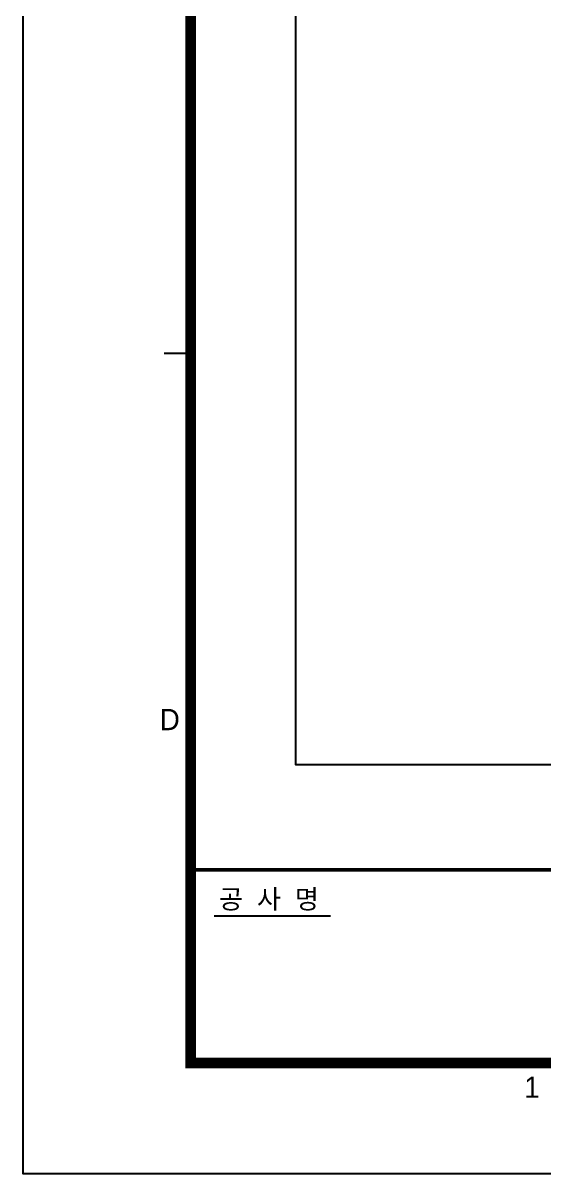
# Model space of a CAD drawing. Header units: millimetres. Extents: x 10479 to 135323, y 879012 to 965592.
# Drawn here: x 10479 to 25186, y 879012 to 911517 of the extents above; entities that cross this region are included whole.
import ezdxf
from ezdxf.enums import TextEntityAlignment as Align

# ---------------------------------------------------------------- set-up
doc = ezdxf.new("R2010")
doc.units = ezdxf.units.MM
doc.styles.add('군산', font='H2HDRM.TTF')

# ---------------------------------------------------------------- blocks, each defined once
blk = doc.blocks.new('도각')
for p, q in [((84695, 8921), (84695, -41490)), ((84695, -31649), (84189, -31649)), ((84695, -37808), (84695, -37808)), ((84695, -41490), (162695, -41490)), ((84695, -41490), (162695, -41490)), ((87358, -42371), (85140, -42371)), ((84695, -45172), (162695, -45172)), ((84695, -45172), (162695, -45172)), ((84695, -45172), (84695, -45172))]:
    blk.add_line(p, q)
at = {"ltscale": 0.17}
blk.add_line((84626, -25467), (84657, -25650), dxfattribs=at)
blk.add_lwpolyline([(81500, 11136), (165740, 11136), (165740, -47285), (81500, -47285)], close=True)
at = {"const_width": 203}
blk.add_lwpolyline([(162695, -45172), (162695, 8921), (84695, 8921), (84695, -45172)], close=True, dxfattribs=at)
for points, const_width in [([(162695, -41490), (162695, 8921), (84695, 8921), (84695, -41490)], 203), ([(84695, -41490), (162695, -41490)], 70.9)]:
    blk.add_lwpolyline(points, dxfattribs=dict(const_width=const_width))
at = {"color": 1}
blk.add_lwpolyline([(86695, 6921), (160695, 6921), (160695, -39490), (86695, -39490)], close=True, dxfattribs=at)
at = {"style": '군산'}
for s, p in [('D', (84295, -38625)), ('1', (91195, -45631))]:
    blk.add_text(s, height=405, dxfattribs=at).set_placement(p, align=Align.MIDDLE_CENTER)
blk.add_text('공  사  명', height=364.7, dxfattribs=at).set_placement((85232, -42047), align=Align.MIDDLE_LEFT)

msp = doc.modelspace()

# ---------------------------------------------------------------- block references
at = {"xscale": 1.482, "yscale": 1.482, "zscale": 1.482}
msp.add_blockref('도각', (-110303.8, 949088.5), dxfattribs=at)

doc.saveas('drawing.dxf')
